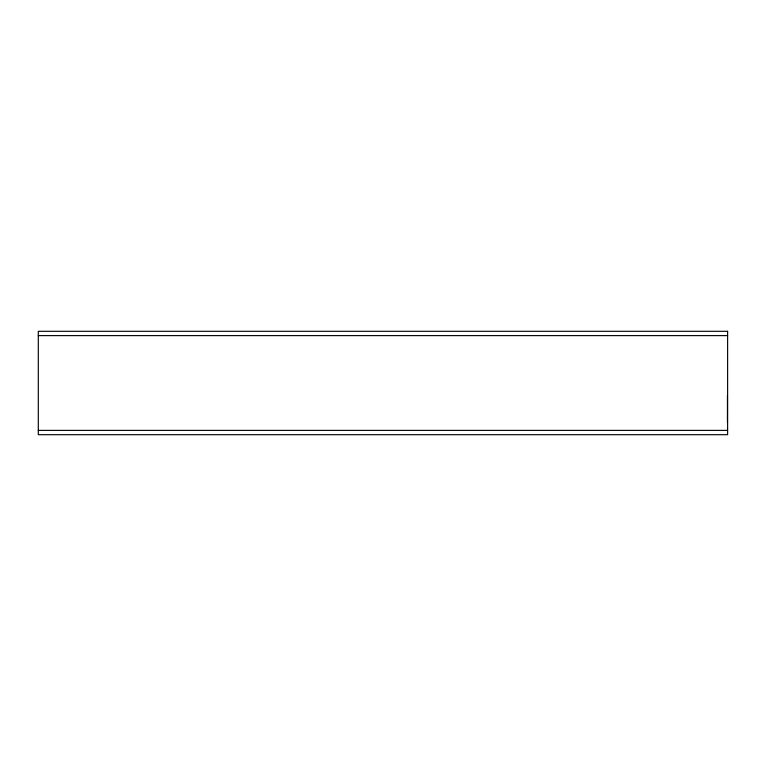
<?xml version="1.0" encoding="UTF-8"?>
<svg xmlns="http://www.w3.org/2000/svg" width="766" height="766" viewBox="0 0 766 766"><rect width="100%" height="100%" fill="white"/><g stroke="black" fill="none" stroke-linecap="round" stroke-linejoin="round"><path stroke-width="1.15" d="M38.3 335.613L727.614 335.613M727.441 395.467L727.441 422.42M38.3 430.387L727.614 430.387M727.614 331.305L38.3 331.305L38.3 434.695L727.614 434.695L727.614 331.305"/></g></svg>
